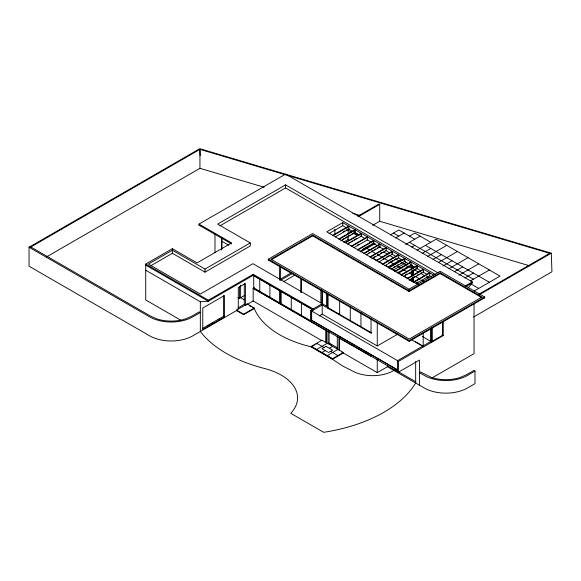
<?xml version="1.0" encoding="UTF-8"?>
<svg xmlns="http://www.w3.org/2000/svg" width="581" height="581" viewBox="0 0 581 581"><rect width="100%" height="100%" fill="white"/><g stroke="black" fill="none" stroke-linecap="round" stroke-linejoin="round"><path stroke-width="0.87" d="M468.271 287.784L472.266 282.911L472.266 281.887L285.576 174.104L199.007 224.084L199.007 225.108L231.637 243.947M280.34 266.577L280.173 280.122L279.751 279.882L279.751 265.633M301.43 278.757L301.263 292.301L300.835 292.054L300.835 278.698M322.513 290.928L322.346 304.473L321.925 304.233L321.925 289.984M237.026 310.298L192.841 335.811A30.575 17.655 0 0 1 149.6 335.811L29.05 266.214L29.05 247.245L199.755 148.685L551.282 253.185L551.95 271.77L473.566 317.023M46.487 256.911L199.937 168.323L264.202 187.242M180.836 320.225L145.729 299.956L145.729 264.072L172.368 248.69L197.003 262.917L231.637 242.923L199.007 224.084M150.711 265.808L172.368 253.301L204.999 272.148L250.28 246.003L250.28 242.923L204.999 269.068L172.368 250.229L148.395 264.072L200.336 294.059L252.946 263.687L326.769 306.31M438.038 272.888L285.576 184.867L217.65 224.084L250.28 242.923M219.996 225.806L285.576 187.939L435.677 274.602M268.262 259.199L312.658 233.569L409.06 289.222L440.137 271.276L484.699 297.007L484.699 297.777L409.227 341.352L268.262 259.968L268.262 259.199L409.227 340.582L484.699 297.007M312.658 235.102L270.928 259.199L409.227 339.043L482.034 297.007L440.137 272.816L409.06 290.761L312.658 235.102L312.658 235.871L409.06 291.531L440.137 273.586L482.034 297.777M270.928 259.968L312.658 235.871M145.729 264.072L208.325 300.21L253.171 274.326L313.101 308.925M433.579 275.053L342.739 222.61L326.754 231.841L417.594 284.283M313.101 309.949L253.171 275.35L208.325 301.234L200.336 301.75L145.729 270.223M357.838 216.197L378.841 204.069L379.72 204.33L379.72 221.252L372.653 225.334M329.042 233.598L342.739 225.682L346.654 227.948M358.528 216.575L379.72 204.33M348.956 226.452L332.971 235.683L332.528 235.428L348.513 226.198L348.956 226.452L348.956 229.016L335.259 236.925M343.182 231.841L344.707 230.962M346.225 230.083L347.75 229.204M395.015 369.806L393.903 370.446A29.42 16.987 0 0 1 354.693 372.123L342.863 366.11L332.448 359.276L311.329 346.864L311.329 346.349L321.983 340.197L321.983 340.713L253.171 300.98L253.171 288.161L254.275 287.522M338.745 239.016L354.73 229.785L355.173 230.04L355.173 232.603L340.713 240.955M339.188 239.27L355.173 230.04M237.992 297.472L239.517 298.351L244.18 295.664M342.55 239.379L344.068 238.5M345.593 237.622L347.118 236.743M348.636 235.864L350.161 234.985M351.679 234.107L353.967 232.792M343.48 242.175L348.179 239.466L348.179 235.901M353.183 233.126L356.168 234.847L357.736 233.94M280.027 279.323L291.684 272.591M281.139 279.962L292.671 273.302M361.389 233.635L345.404 242.858L344.961 242.604L360.939 233.373L361.389 233.635L361.389 236.198L347.685 244.107M348.004 243.41L349.522 242.531M351.047 241.652L352.573 240.774M354.09 239.895L356.378 238.573M202.442 328.476L223.99 316.035M237.898 308.003L244.289 304.313L245.4 304.952L245.4 283.426L238.297 287.522L238.297 309.056M283.448 281.705L294.974 275.045M208.107 325.716L209.661 324.823M211.215 323.922L212.769 323.029M218.209 319.884L219.756 318.991M224.535 317.001L202.776 329.565L202.776 308.032L224.535 295.468L224.535 317.001L223.424 316.362L223.424 295.729M252.147 307.313L254.275 308.54L243.621 314.691L236.518 310.595L236.518 310.08L247.172 303.928L254.275 308.032L254.275 308.54A95.669 55.231 0 0 0 311.329 346.864L332.637 359.167L343.291 353.016L343.291 352.5L321.983 340.197M245.61 305.345L253.171 300.98M367.599 237.222L351.621 246.446L351.178 246.191L367.156 236.961L367.599 237.222L367.599 239.786L353.902 247.695M357.264 245.24L358.789 244.361M236.518 310.08L243.621 314.183L254.275 308.032M373.815 240.81L373.372 240.556L357.388 249.779L357.838 250.033L373.815 240.81L373.815 243.374L360.118 251.282M362.718 249.271L367.286 246.635M368.804 245.756L370.329 244.877M371.855 243.998L373.372 243.112L373.815 243.374M360.736 251.951L375.195 243.599M390.417 234.811L398.791 229.982L414.776 239.205M380.032 244.398L364.047 253.628L363.604 253.367L379.589 244.143L380.032 244.398L380.032 246.961L366.335 254.87M368.172 253.294L369.698 252.415M371.215 251.537L372.741 250.658M374.258 249.779L375.784 248.9M377.309 248.022L379.589 246.707L380.032 246.961M281.691 303.355L280.587 303.994L280.587 290.638M395.748 237.89L404.122 233.054M386.249 247.985L370.264 257.216L369.821 256.955L385.806 247.731L386.249 247.985L386.249 250.549L371.789 258.901M409.445 236.133L414.776 233.054L430.753 242.284M373.627 257.325L375.152 256.446M377.432 255.124L378.957 254.246M380.475 253.367L382 252.488M392.465 251.573L392.022 251.319L376.038 260.542L376.481 260.804L392.465 251.573L392.465 254.137L378.761 262.046M405.64 244.478L420.099 236.133M382.886 259.155L384.411 258.276M385.929 257.398L389.735 255.197M411.726 247.114L414.776 245.356M398.682 255.161L382.697 264.391L382.254 264.137L398.239 254.906L398.682 255.161L398.682 257.724L384.978 265.633M388.34 263.186L392.909 260.549M394.434 259.663L395.952 258.785M310.443 321.228L310.443 310.465L322.208 303.674M310.443 310.465L311.554 311.104L322.208 304.952L326.42 307.393L326.42 293.144M388.137 266.89L401.072 259.424M417.056 250.193L436.084 239.205L500.016 276.12L474.14 291.059M404.892 258.748L388.914 267.979L388.471 267.725L404.449 258.494L404.892 258.748L404.892 261.312L391.195 269.221M393.795 267.209L395.32 266.33M396.838 265.452L398.363 264.573M400.643 263.258L402.168 262.38M327.531 293.783L327.531 308.032L328.643 307.393M393.46 269.969L406.402 262.496M422.387 253.265L430.753 248.436M411.108 262.343L395.131 271.567L394.681 271.312L410.665 262.082L411.108 262.343L411.108 264.907L397.411 272.816M319.158 315.941L322.208 314.183L377.258 345.964L397.862 334.068M406.097 267.282L407.622 266.403M398.791 273.041L412.488 265.132M427.71 256.344L446.738 245.356M417.325 265.931L416.882 265.67L400.897 274.9L401.34 275.154L417.325 265.931L417.325 268.495L403.628 276.403M405.465 274.828L406.99 273.949M411.551 271.312L416.119 268.676M433.041 259.424L441.415 254.587M407.114 278.488L423.099 269.257L423.542 269.519L423.542 272.082L409.082 280.427M407.557 278.742L423.542 269.519M438.364 262.496L457.392 251.508M410.92 278.858L414.725 276.658M417.013 275.336L418.531 274.457M420.056 273.578L421.574 272.7M429.758 273.106L413.774 282.337L413.331 282.075L429.315 272.852L429.758 273.106L429.758 275.67L416.061 283.579M442.933 266.011L452.069 260.738M416.374 282.882L417.899 282.003M426.272 277.173L427.79 276.295M311.329 346.864L314.372 345.107M315.897 344.228L317.415 343.349M449.026 268.647L468.054 257.659M316.66 349.428L327.314 343.277L327.314 343.785M454.349 271.726L462.723 266.89M321.983 352.5L325.316 350.583M329.311 348.273L332.637 346.349M458.917 275.241L478.708 263.818M327.314 355.579L337.968 349.428M465.003 277.878L473.377 273.041M327.531 308.032L371.041 333.153L371.6 332.826L328.091 307.712L328.091 294.356M311.329 346.349L332.637 358.651L343.291 352.5M470.334 280.95L489.362 269.969M465.214 285.954L472.266 281.887M465.998 286.527L472.266 282.911M478.483 294.444L549.706 253.323L199.937 149.353L30.379 247.245L29.718 246.86M479.957 294.364L551.282 253.185M430.87 341.417L397.462 360.707L398.566 361.346L443.187 335.586L443.187 321.337M430.536 328.381L430.536 341.737L431.422 341.221M341.795 352.151L377.258 372.624L387.469 366.727L424.261 387.97A30.575 17.655 0 0 0 467.509 387.97L474.997 383.649L474.997 371.085L473.893 370.446L466.47 374.73L460.384 377.425A28.992 16.74 0 0 1 431.385 377.425L420.542 371.985L419.438 372.624L424.261 375.413A30.575 17.655 0 0 0 467.509 375.413L474.997 371.085M253.171 288.161L398.566 372.109L419.438 360.06L419.438 385.181M432.177 377.832L474.045 353.655L474.045 303.536M279.751 279.882L280.34 279.933M300.835 292.054L301.43 292.112M321.925 304.233L322.513 304.284M482.237 298.489L484.699 297.777M268.262 259.968L269.904 260.441M352.79 213.321L359.733 215.362M379.72 221.252L529.756 265.851M199.007 225.108L201.527 225.922M425.43 245.356L489.362 282.272M393.46 233.054L398.791 236.133M409.445 242.284L473.377 279.192M471.097 284.029L478.708 288.423M348.513 228.761L348.956 229.016M355.173 232.603L354.73 232.349L354.73 229.785M360.939 235.937L361.389 236.198M385.806 250.295L386.249 250.549M392.465 254.137L392.022 253.882L392.022 251.319M398.239 257.47L398.682 257.724M404.449 261.058L404.892 261.312M410.665 264.645L411.108 264.907M417.325 268.495L416.882 268.233L416.882 265.67M423.099 271.821L423.542 272.082M348.222 228.849L352.921 231.565M354.483 232.465L359.181 235.182M360.75 236.082L364.665 238.348M367.018 239.699L370.932 241.965M373.278 243.316L377.192 245.581M378.761 246.482L383.46 249.198M385.806 250.549L389.72 252.815M392.073 254.166L395.988 256.432M398.334 257.782L402.255 260.048M403.817 260.949L408.516 263.665M410.869 265.016L414.783 267.282M417.129 268.633L421.043 270.899M423.396 272.249L427.311 274.515M429.657 275.866L431.225 276.774M347.758 229.996L351.628 232.226M383.569 251.951L387.374 254.144M389.655 255.466L393.46 257.659M395.748 258.981L400.316 261.617M401.834 262.496L406.402 265.132M407.927 266.011L412.488 268.647M414.776 269.969L418.581 272.162M420.862 273.484L424.667 275.677M426.948 276.999L428.473 277.878M366.822 248.436L369.872 250.193M371.39 251.072L375.958 253.708M377.483 254.587L382.806 257.659M383.569 258.102L388.137 260.738M390.417 262.06L394.986 264.696M397.266 266.011L401.072 268.211M402.597 269.09L407.165 271.726M409.445 273.041L412.488 274.798M414.776 276.12L420.099 279.192M421.624 280.071L423.905 281.393M334.191 229.851L334.859 230.236M347.511 239.081L348.179 239.466M372.915 258.102L377.483 260.738M379.001 261.617L382.806 263.818M385.849 265.575L389.655 267.768M391.18 268.647L395.748 271.283M397.266 272.162L401.834 274.798M404.122 276.12L407.927 278.314M410.208 279.635L414.776 282.272M416.294 283.15L418.581 284.465M442.076 334.946L443.187 335.586M422.38 336.515L430.979 341.483M430.536 341.737L431.422 342.253L431.422 328.004M415.437 341.737L423.157 346.189M411.638 339.798L423.208 346.479L423.208 332.797M221.978 241.318L228.827 245.276M280.027 290.725L253.723 275.539L253.723 287.842L280.027 303.035M310.741 308.46L281.139 291.371L281.139 303.674L310.741 320.763M397.571 369.865L311.663 320.269L311.663 311.038L397.571 360.641L397.462 371.47M311.554 320.334L397.462 369.93M394.753 369.654L415.996 381.913M253.171 288.423L325.977 330.458L325.977 342.507M337.634 347.954L329.086 343.015L327.974 343.661L327.974 331.097M329.863 343.981L331.417 344.874M244.18 299.767L240.628 297.712L240.628 285.155M316.66 343.277L323.98 347.503M330.64 351.352L337.968 355.579M249.307 305.671L250.723 306.492M145.729 265.096L208.325 301.234L208.325 300.21M30.829 246.983L150.639 316.158L156.725 318.853A28.992 16.74 0 0 0 185.717 318.853L191.81 316.158L199.225 311.874L200.336 312.513L192.841 316.841A30.575 17.655 0 0 1 149.6 316.841L29.05 247.245M200.155 155.548L199.937 149.353L199.937 168.323M442.635 321.91L442.635 335.266L431.865 341.483L432.308 341.737L432.308 327.488M440.137 272.816L440.137 273.586M415.662 361.476L415.662 383.002A133.921 77.317 0 0 1 323.668 432.315L290.732 413.302A55.66 32.137 0 0 0 264.377 368.456A125.206 72.291 0 0 1 200.336 331.482L200.336 301.75M413.556 266.432L413.556 268.204M413.556 269.969L413.556 275.285M413.556 277.057L413.556 282.366M412.663 266.054L412.663 268.712M412.663 271.371L412.663 275.801M412.663 277.565L412.663 281.996M411.776 265.546L411.776 269.083M411.776 270.855L411.776 276.171M411.776 278.829L411.776 281.48M409.227 340.582L409.227 341.352M409.06 289.222L409.06 289.992M409.06 290.761L409.06 291.531M398.566 361.346L398.566 372.109M387.469 364.977L387.469 366.727M377.258 322.506L377.258 345.775M377.258 359.196L377.258 372.624M373.372 240.556L373.372 243.112M371.041 318.904L371.041 333.153M371.041 356.218L339.297 338.149L339.297 350.198M360.939 312.433L360.939 326.675M356.168 233.068L356.168 234.847M355.507 232.683L355.507 234.463M350.285 307.167L350.285 320.523M348.179 228.776L348.179 234.121M342.739 222.61L342.739 225.682M339.631 301.016L339.631 314.372M339.079 337.764L339.079 350.067M337.3 336.479L337.3 349.551M334.859 229.648L334.859 234.688M332.637 358.651L332.637 359.167M329.086 331.359L329.086 343.531M326.202 330.328L326.202 342.637M322.208 304.952L322.208 314.822M320.872 289.679L320.872 302.839M311.525 308.91L311.525 310.668M311.554 311.104L311.554 321.874M301.394 303.064L301.394 315.367M291.27 297.218L291.27 309.52M285.576 184.867L285.576 187.939M279.476 289.999L279.476 303.355M269.904 284.879L269.904 297.181M259.772 279.033L259.772 291.335M253.171 274.326L253.171 275.35M247.172 303.928L247.172 304.444M244.289 283.681L244.289 304.313M243.621 314.183L243.621 314.691M239.517 286.694L239.517 298.351M221.978 237.905L221.978 248.871M221.426 237.513L221.426 249.983M214.985 233.838L214.985 252.764M204.999 269.068L204.999 272.148M172.368 248.69L172.368 249.714M172.368 250.229L172.368 253.301M325.977 346.349L321.983 348.658L328.643 352.5L332.637 350.198L325.977 346.349"/></g></svg>
